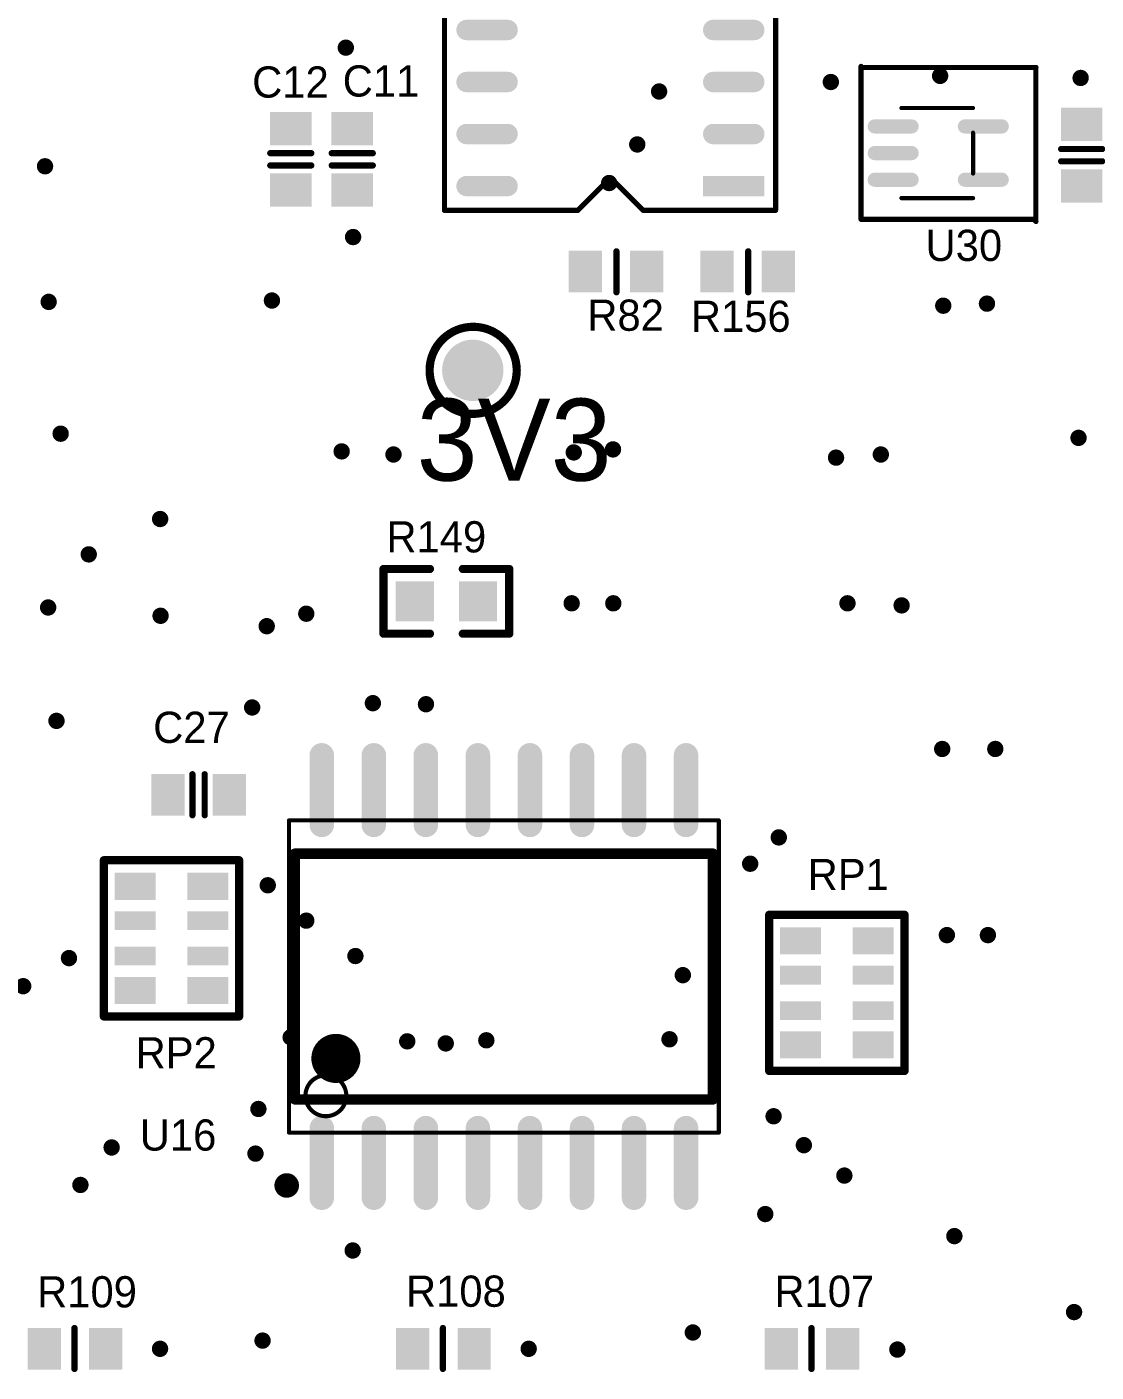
# Model space of a CAD drawing. Header units: millimetres. Extents: x -0.01 to 7.72, y -0.26 to 4.6.
# Drawn here: x 3.522 to 4.549, y 1.753 to 3.046 of the extents above; entities that cross this region are included whole.
import ezdxf

# ---------------------------------------------------------------- set-up
doc = ezdxf.new("R2010")
doc.units = ezdxf.units.MM
doc.header["$MEASUREMENT"] = 0
for name, color, linetype in [('Mechanical13', 56, 'Continuous'), ('MultiLayer', 9, 'Continuous'), ('PadHoleLayer', 156, 'Continuous'), ('TopOverlay', 2, 'Continuous'), ('TopPaste', 8, 'Continuous'), ('ViaHoleLayer', 16, 'Continuous')]:
    doc.layers.add(name, color=color, linetype=linetype)

# ---------------------------------------------------------------- blocks, each defined once
blk = doc.blocks.new('R0603SW_5')
at = {"layer": 'TopPaste'}
for points in [[(-0.016, -0.02), (-0.016, 0.02), (0.016, 0.02), (0.016, -0.02)], [(0.043, -0.02), (0.043, 0.02), (0.075, 0.02), (0.075, -0.02)]]:
    blk.add_hatch(color=8, dxfattribs=at).paths.add_polyline_path(points)
at = {"layer": 'TopOverlay', "const_width": 0.006}
blk.add_lwpolyline([(0.029, 0.02), (0.029, -0.01937)], dxfattribs=at)
at = {"layer": 'TopOverlay', "const_width": 0.003}
for points in [[(0.0275, 0.02, 1), (0.0305, 0.02, 1)], [(0.0275, -0.01937, 1), (0.0305, -0.01937, 1)]]:
    blk.add_lwpolyline(points, format="xyb", close=True, dxfattribs=at)
blk = doc.blocks.new('C0603___16')
at = {"layer": 'TopPaste'}
for points in [[(-0.016, -0.02), (-0.016, 0.02), (0.016, 0.02), (0.016, -0.02)], [(0.043, -0.02), (0.043, 0.02), (0.075, 0.02), (0.075, -0.02)]]:
    blk.add_hatch(color=8, dxfattribs=at).paths.add_polyline_path(points)
at = {"layer": 'TopOverlay', "const_width": 0.006}
for points in [[(0.0236, 0.0197), (0.0236, -0.0197)], [(0.0354, 0.0197), (0.0354, -0.0197)]]:
    blk.add_lwpolyline(points, dxfattribs=at)
at = {"layer": 'TopOverlay', "const_width": 0.003}
for points in [[(0.0221, 0.0197, 1), (0.0251, 0.0197, 1)], [(0.0339, 0.0197, 1), (0.0369, 0.0197, 1)], [(0.0221, -0.0197, 1), (0.0251, -0.0197, 1)], [(0.0339, -0.0197, 1), (0.0369, -0.0197, 1)]]:
    blk.add_lwpolyline(points, format="xyb", close=True, dxfattribs=at)
blk = doc.blocks.new('C0603___17')
at = {"layer": 'TopPaste'}
for points in [[(-0.016, -0.02), (-0.016, 0.02), (0.016, 0.02), (0.016, -0.02)], [(0.043, -0.02), (0.043, 0.02), (0.075, 0.02), (0.075, -0.02)]]:
    blk.add_hatch(color=8, dxfattribs=at).paths.add_polyline_path(points)
at = {"layer": 'TopOverlay', "const_width": 0.006}
for points in [[(0.0236, 0.0197), (0.0236, -0.0197)], [(0.0354, 0.0197), (0.0354, -0.0197)]]:
    blk.add_lwpolyline(points, dxfattribs=at)
at = {"layer": 'TopOverlay', "const_width": 0.003}
for points in [[(0.0221, 0.0197, 1), (0.0251, 0.0197, 1)], [(0.0339, 0.0197, 1), (0.0369, 0.0197, 1)], [(0.0221, -0.0197, 1), (0.0251, -0.0197, 1)], [(0.0339, -0.0197, 1), (0.0369, -0.0197, 1)]]:
    blk.add_lwpolyline(points, format="xyb", close=True, dxfattribs=at)
blk = doc.blocks.new('C0603___26')
at = {"layer": 'TopPaste'}
for points in [[(-0.016, -0.02), (-0.016, 0.02), (0.016, 0.02), (0.016, -0.02)], [(0.043, -0.02), (0.043, 0.02), (0.075, 0.02), (0.075, -0.02)]]:
    blk.add_hatch(color=8, dxfattribs=at).paths.add_polyline_path(points)
at = {"layer": 'TopOverlay', "const_width": 0.006}
for points in [[(0.0236, -0.0197), (0.0236, 0.0197)], [(0.0354, -0.0197), (0.0354, 0.0197)]]:
    blk.add_lwpolyline(points, dxfattribs=at)
at = {"layer": 'TopOverlay', "const_width": 0.003}
for points in [[(0.0221, 0.0197, 1), (0.0251, 0.0197, 1)], [(0.0339, 0.0197, 1), (0.0369, 0.0197, 1)], [(0.0221, -0.0197, 1), (0.0251, -0.0197, 1)], [(0.0339, -0.0197, 1), (0.0369, -0.0197, 1)]]:
    blk.add_lwpolyline(points, format="xyb", close=True, dxfattribs=at)
blk = doc.blocks.new('R0603SW_183')
at = {"layer": 'TopPaste'}
for points in [[(-0.016, -0.02), (-0.016, 0.02), (0.016, 0.02), (0.016, -0.02)], [(0.043, -0.02), (0.043, 0.02), (0.075, 0.02), (0.075, -0.02)]]:
    blk.add_hatch(color=8, dxfattribs=at).paths.add_polyline_path(points)
at = {"layer": 'TopOverlay', "const_width": 0.006}
blk.add_lwpolyline([(0.029, 0.02), (0.029, -0.01937)], dxfattribs=at)
at = {"layer": 'TopOverlay', "const_width": 0.003}
for points in [[(0.0275, 0.02, 1), (0.0305, 0.02, 1)], [(0.0275, -0.01937, 1), (0.0305, -0.01937, 1)]]:
    blk.add_lwpolyline(points, format="xyb", close=True, dxfattribs=at)
blk = doc.blocks.new('R0603SW_208')
at = {"layer": 'TopPaste'}
for points in [[(-0.016, -0.02), (-0.016, 0.02), (0.016, 0.02), (0.016, -0.02)], [(0.043, -0.02), (0.043, 0.02), (0.075, 0.02), (0.075, -0.02)]]:
    blk.add_hatch(color=8, dxfattribs=at).paths.add_polyline_path(points)
at = {"layer": 'TopOverlay', "const_width": 0.006}
blk.add_lwpolyline([(0.029, -0.01937), (0.029, 0.02)], dxfattribs=at)
at = {"layer": 'TopOverlay', "const_width": 0.003}
for points in [[(0.0275, 0.02, 1), (0.0305, 0.02, 1)], [(0.0275, -0.01937, 1), (0.0305, -0.01937, 1)]]:
    blk.add_lwpolyline(points, format="xyb", close=True, dxfattribs=at)
blk = doc.blocks.new('R0603SW_209')
at = {"layer": 'TopPaste'}
for points in [[(-0.016, -0.02), (-0.016, 0.02), (0.016, 0.02), (0.016, -0.02)], [(0.043, -0.02), (0.043, 0.02), (0.075, 0.02), (0.075, -0.02)]]:
    blk.add_hatch(color=8, dxfattribs=at).paths.add_polyline_path(points)
at = {"layer": 'TopOverlay', "const_width": 0.006}
blk.add_lwpolyline([(0.029, -0.01937), (0.029, 0.02)], dxfattribs=at)
at = {"layer": 'TopOverlay', "const_width": 0.003}
for points in [[(0.0275, 0.02, 1), (0.0305, 0.02, 1)], [(0.0275, -0.01937, 1), (0.0305, -0.01937, 1)]]:
    blk.add_lwpolyline(points, format="xyb", close=True, dxfattribs=at)
blk = doc.blocks.new('R0603SW_210')
at = {"layer": 'TopPaste'}
for points in [[(-0.016, -0.02), (-0.016, 0.02), (0.016, 0.02), (0.016, -0.02)], [(0.043, -0.02), (0.043, 0.02), (0.075, 0.02), (0.075, -0.02)]]:
    blk.add_hatch(color=8, dxfattribs=at).paths.add_polyline_path(points)
at = {"layer": 'TopOverlay', "const_width": 0.006}
blk.add_lwpolyline([(0.029, -0.01937), (0.029, 0.02)], dxfattribs=at)
at = {"layer": 'TopOverlay', "const_width": 0.003}
for points in [[(0.0275, 0.02, 1), (0.0305, 0.02, 1)], [(0.0275, -0.01937, 1), (0.0305, -0.01937, 1)]]:
    blk.add_lwpolyline(points, format="xyb", close=True, dxfattribs=at)
blk = doc.blocks.new('PZ_4__248')
at = {"layer": 'TopPaste'}
for points in [[(-0.063, 0.0497), (-0.037, 0.0497), (-0.037, 0.0103), (-0.063, 0.0103)], [(-0.026, 0.0497), (-0.008, 0.0497), (-0.008, 0.0103), (-0.026, 0.0103)], [(0.008, 0.0497), (0.026, 0.0497), (0.026, 0.0103), (0.008, 0.0103)], [(0.037, 0.0497), (0.063, 0.0497), (0.063, 0.0103), (0.037, 0.0103)], [(-0.063, -0.0203), (-0.037, -0.0203), (-0.037, -0.0597), (-0.063, -0.0597)], [(-0.026, -0.0203), (-0.008, -0.0203), (-0.008, -0.0597), (-0.026, -0.0597)], [(0.008, -0.0203), (0.026, -0.0203), (0.026, -0.0597), (0.008, -0.0597)], [(0.037, -0.0203), (0.063, -0.0203), (0.063, -0.0597), (0.037, -0.0597)]]:
    blk.add_hatch(color=8, dxfattribs=at).paths.add_polyline_path(points)
at = {"layer": 'TopOverlay', "const_width": 0.008}
for points in [[(-0.075, 0.06), (-0.075, -0.07)], [(-0.075, 0.06), (0.075, 0.06)], [(0.075, 0.06), (0.075, -0.07)], [(-0.075, -0.07), (-0.0275, -0.07)], [(-0.0275, -0.07), (0.0275, -0.07)], [(0.0275, -0.07), (0.075, -0.07)]]:
    blk.add_lwpolyline(points, dxfattribs=at)
at = {"layer": 'TopOverlay', "const_width": 0.004}
for points in [[(-0.077, 0.06, 1), (-0.073, 0.06, 1)], [(-0.077, 0.06, 1), (-0.073, 0.06, 1)], [(0.073, 0.06, 1), (0.077, 0.06, 1)], [(0.073, 0.06, 1), (0.077, 0.06, 1)], [(-0.077, -0.07, 1), (-0.073, -0.07, 1)], [(-0.077, -0.07, 1), (-0.073, -0.07, 1)], [(-0.0295, -0.07, 1), (-0.0255, -0.07, 1)], [(-0.0295, -0.07, 1), (-0.0255, -0.07, 1)], [(0.0255, -0.07, 1), (0.0295, -0.07, 1)], [(0.0255, -0.07, 1), (0.0295, -0.07, 1)], [(0.073, -0.07, 1), (0.077, -0.07, 1)], [(0.073, -0.07, 1), (0.077, -0.07, 1)]]:
    blk.add_lwpolyline(points, format="xyb", close=True, dxfattribs=at)
blk = doc.blocks.new('PZ_4__249')
at = {"layer": 'TopPaste'}
for points in [[(-0.063, 0.0497), (-0.037, 0.0497), (-0.037, 0.0103), (-0.063, 0.0103)], [(-0.026, 0.0497), (-0.008, 0.0497), (-0.008, 0.0103), (-0.026, 0.0103)], [(0.008, 0.0497), (0.026, 0.0497), (0.026, 0.0103), (0.008, 0.0103)], [(0.037, 0.0497), (0.063, 0.0497), (0.063, 0.0103), (0.037, 0.0103)], [(-0.063, -0.0203), (-0.037, -0.0203), (-0.037, -0.0597), (-0.063, -0.0597)], [(-0.026, -0.0203), (-0.008, -0.0203), (-0.008, -0.0597), (-0.026, -0.0597)], [(0.008, -0.0203), (0.026, -0.0203), (0.026, -0.0597), (0.008, -0.0597)], [(0.037, -0.0203), (0.063, -0.0203), (0.063, -0.0597), (0.037, -0.0597)]]:
    blk.add_hatch(color=8, dxfattribs=at).paths.add_polyline_path(points)
at = {"layer": 'TopOverlay', "const_width": 0.008}
for points in [[(-0.075, -0.07), (-0.075, 0.06)], [(0.075, 0.06), (-0.075, 0.06)], [(0.075, -0.07), (0.075, 0.06)], [(-0.0275, -0.07), (-0.075, -0.07)], [(0.0275, -0.07), (-0.0275, -0.07)], [(0.075, -0.07), (0.0275, -0.07)]]:
    blk.add_lwpolyline(points, dxfattribs=at)
at = {"layer": 'TopOverlay', "const_width": 0.004}
for points in [[(-0.077, 0.06, 1), (-0.073, 0.06, 1)], [(-0.077, 0.06, 1), (-0.073, 0.06, 1)], [(0.073, 0.06, 1), (0.077, 0.06, 1)], [(0.073, 0.06, 1), (0.077, 0.06, 1)], [(-0.077, -0.07, 1), (-0.073, -0.07, 1)], [(-0.077, -0.07, 1), (-0.073, -0.07, 1)], [(-0.0295, -0.07, 1), (-0.0255, -0.07, 1)], [(-0.0295, -0.07, 1), (-0.0255, -0.07, 1)], [(0.0255, -0.07, 1), (0.0295, -0.07, 1)], [(0.0255, -0.07, 1), (0.0295, -0.07, 1)], [(0.073, -0.07, 1), (0.077, -0.07, 1)], [(0.073, -0.07, 1), (0.077, -0.07, 1)]]:
    blk.add_lwpolyline(points, format="xyb", close=True, dxfattribs=at)
blk = doc.blocks.new('SOIC_16_300____272')
at = {"layer": 'TopPaste'}
h = blk.add_hatch(color=8, dxfattribs=at)
edge = h.paths.add_edge_path()
edge.add_arc((-0.175, 0.2126), 0.0118, 0, 180)
edge.add_line((-0.1868, 0.2126), (-0.1868, 0.1457))
edge.add_arc((-0.175, 0.1457), 0.0118, 180, 360)
edge.add_line((-0.1632, 0.1457), (-0.1632, 0.2126))
h = blk.add_hatch(color=8, dxfattribs=at)
edge = h.paths.add_edge_path()
edge.add_arc((-0.125, 0.2126), 0.0118, 0, 180)
edge.add_line((-0.1368, 0.2126), (-0.1368, 0.1457))
edge.add_arc((-0.125, 0.1457), 0.0118, 180, 360)
edge.add_line((-0.1132, 0.1457), (-0.1132, 0.2126))
h = blk.add_hatch(color=8, dxfattribs=at)
edge = h.paths.add_edge_path()
edge.add_arc((-0.075, 0.2126), 0.0118, 0, 180)
edge.add_line((-0.0868, 0.2126), (-0.0868, 0.1457))
edge.add_arc((-0.075, 0.1457), 0.0118, 180, 360)
edge.add_line((-0.0632, 0.1457), (-0.0632, 0.2126))
h = blk.add_hatch(color=8, dxfattribs=at)
edge = h.paths.add_edge_path()
edge.add_arc((-0.025, 0.2126), 0.0118, 0, 180)
edge.add_line((-0.0368, 0.2126), (-0.0368, 0.1457))
edge.add_arc((-0.025, 0.1457), 0.0118, 180, 360)
edge.add_line((-0.0132, 0.1457), (-0.0132, 0.2126))
h = blk.add_hatch(color=8, dxfattribs=at)
edge = h.paths.add_edge_path()
edge.add_arc((0.025, 0.2126), 0.0118, 0, 180)
edge.add_line((0.0132, 0.2126), (0.0132, 0.1457))
edge.add_arc((0.025, 0.1457), 0.0118, 180, 360)
edge.add_line((0.0368, 0.1457), (0.0368, 0.2126))
h = blk.add_hatch(color=8, dxfattribs=at)
edge = h.paths.add_edge_path()
edge.add_arc((0.075, 0.2126), 0.0118, 0, 180)
edge.add_line((0.0632, 0.2126), (0.0632, 0.1457))
edge.add_arc((0.075, 0.1457), 0.0118, 180, 360)
edge.add_line((0.0868, 0.1457), (0.0868, 0.2126))
h = blk.add_hatch(color=8, dxfattribs=at)
edge = h.paths.add_edge_path()
edge.add_arc((0.125, 0.2126), 0.0118, 0, 180)
edge.add_line((0.1132, 0.2126), (0.1132, 0.1457))
edge.add_arc((0.125, 0.1457), 0.0118, 180, 360)
edge.add_line((0.1368, 0.1457), (0.1368, 0.2126))
h = blk.add_hatch(color=8, dxfattribs=at)
edge = h.paths.add_edge_path()
edge.add_arc((0.175, 0.2126), 0.0118, 0, 180)
edge.add_line((0.1632, 0.2126), (0.1632, 0.1457))
edge.add_arc((0.175, 0.1457), 0.0118, 180, 360)
edge.add_line((0.1868, 0.1457), (0.1868, 0.2126))
h = blk.add_hatch(color=8, dxfattribs=at)
edge = h.paths.add_edge_path()
edge.add_arc((-0.175, -0.1457), 0.0118, 0, 180)
edge.add_line((-0.1868, -0.1457), (-0.1868, -0.2126))
edge.add_arc((-0.175, -0.2126), 0.0118, 180, 360)
edge.add_line((-0.1632, -0.2126), (-0.1632, -0.1457))
h = blk.add_hatch(color=8, dxfattribs=at)
edge = h.paths.add_edge_path()
edge.add_arc((-0.125, -0.1457), 0.0118, 0, 180)
edge.add_line((-0.1368, -0.1457), (-0.1368, -0.2126))
edge.add_arc((-0.125, -0.2126), 0.0118, 180, 360)
edge.add_line((-0.1132, -0.2126), (-0.1132, -0.1457))
h = blk.add_hatch(color=8, dxfattribs=at)
edge = h.paths.add_edge_path()
edge.add_arc((-0.075, -0.1457), 0.0118, 0, 180)
edge.add_line((-0.0868, -0.1457), (-0.0868, -0.2126))
edge.add_arc((-0.075, -0.2126), 0.0118, 180, 360)
edge.add_line((-0.0632, -0.2126), (-0.0632, -0.1457))
h = blk.add_hatch(color=8, dxfattribs=at)
edge = h.paths.add_edge_path()
edge.add_arc((-0.025, -0.1457), 0.0118, 0, 180)
edge.add_line((-0.0368, -0.1457), (-0.0368, -0.2126))
edge.add_arc((-0.025, -0.2126), 0.0118, 180, 360)
edge.add_line((-0.0132, -0.2126), (-0.0132, -0.1457))
h = blk.add_hatch(color=8, dxfattribs=at)
edge = h.paths.add_edge_path()
edge.add_arc((0.025, -0.1457), 0.0118, 0, 180)
edge.add_line((0.0132, -0.1457), (0.0132, -0.2126))
edge.add_arc((0.025, -0.2126), 0.0118, 180, 360)
edge.add_line((0.0368, -0.2126), (0.0368, -0.1457))
h = blk.add_hatch(color=8, dxfattribs=at)
edge = h.paths.add_edge_path()
edge.add_arc((0.075, -0.1457), 0.0118, 0, 180)
edge.add_line((0.0632, -0.1457), (0.0632, -0.2126))
edge.add_arc((0.075, -0.2126), 0.0118, 180, 360)
edge.add_line((0.0868, -0.2126), (0.0868, -0.1457))
h = blk.add_hatch(color=8, dxfattribs=at)
edge = h.paths.add_edge_path()
edge.add_arc((0.125, -0.1457), 0.0118, 0, 180)
edge.add_line((0.1132, -0.1457), (0.1132, -0.2126))
edge.add_arc((0.125, -0.2126), 0.0118, 180, 360)
edge.add_line((0.1368, -0.2126), (0.1368, -0.1457))
h = blk.add_hatch(color=8, dxfattribs=at)
edge = h.paths.add_edge_path()
edge.add_arc((0.175, -0.1457), 0.0118, 0, 180)
edge.add_line((0.1632, -0.1457), (0.1632, -0.2126))
edge.add_arc((0.175, -0.2126), 0.0118, 180, 360)
edge.add_line((0.1868, -0.2126), (0.1868, -0.1457))
at = {"layer": 'Mechanical13', "const_width": 0.00394}
for points in [[(-0.2065, -0.15), (-0.2065, 0.15)], [(-0.2065, 0.15), (0.2065, 0.15)], [(0.2065, -0.15), (0.2065, 0.15)], [(-0.2065, -0.15), (0.2065, -0.15)]]:
    blk.add_lwpolyline(points, dxfattribs=at)
at = {"layer": 'Mechanical13'}
for points, const_width in [([(-0.2075, 0.15, 1), (-0.2055, 0.15, 1)], 0.00197), ([(-0.2075, 0.15, 1), (-0.2055, 0.15, 1)], 0.00197), ([(0.2055, 0.15, 1), (0.2075, 0.15, 1)], 0.00197), ([(0.2055, 0.15, 1), (0.2075, 0.15, 1)], 0.00197), ([(-0.1514, -0.1146, 1), (-0.1907, -0.1146, 1)], 0.00394), ([(-0.1917, -0.1146, 1), (-0.1898, -0.1146, 1)], 0.00197), ([(-0.1524, -0.1146, 1), (-0.1504, -0.1146, 1)], 0.00197), ([(-0.2075, -0.15, 1), (-0.2055, -0.15, 1)], 0.00197), ([(-0.2075, -0.15, 1), (-0.2055, -0.15, 1)], 0.00197), ([(0.2055, -0.15, 1), (0.2075, -0.15, 1)], 0.00197), ([(0.2055, -0.15, 1), (0.2075, -0.15, 1)], 0.00197)]:
    blk.add_lwpolyline(points, format="xyb", close=True, dxfattribs=dict(at, const_width=const_width))
at = {"layer": 'TopOverlay', "const_width": 0.01}
for points in [[(-0.2008, -0.1181), (-0.2008, 0.1181)], [(-0.2008, 0.1181), (0.2008, 0.1181)], [(0.2008, -0.1181), (0.2008, 0.1181)], [(-0.2008, -0.1181), (0.2008, -0.1181)]]:
    blk.add_lwpolyline(points, dxfattribs=at)
at = {"layer": 'TopOverlay'}
for points, const_width in [([(-0.2033, 0.1181, 1), (-0.1983, 0.1181, 1)], 0.005), ([(-0.2033, 0.1181, 1), (-0.1983, 0.1181, 1)], 0.005), ([(0.1983, 0.1181, 1), (0.2033, 0.1181, 1)], 0.005), ([(0.1983, 0.1181, 1), (0.2033, 0.1181, 1)], 0.005), ([(-0.1496, -0.0787, 1), (-0.1732, -0.0787, 1)], 0.0236), ([(-0.1791, -0.0787, 1), (-0.1673, -0.0787, 1)], 0.0118), ([(-0.1555, -0.0787, 1), (-0.1437, -0.0787, 1)], 0.0118), ([(-0.2033, -0.1181, 1), (-0.1983, -0.1181, 1)], 0.005), ([(-0.2033, -0.1181, 1), (-0.1983, -0.1181, 1)], 0.005), ([(0.1983, -0.1181, 1), (0.2033, -0.1181, 1)], 0.005), ([(0.1983, -0.1181, 1), (0.2033, -0.1181, 1)], 0.005), ([(-0.2028, -0.2008, 1), (-0.2146, -0.2008, 1)], 0.0118), ([(-0.2175, -0.2008, 1), (-0.2116, -0.2008, 1)], 0.00591), ([(-0.2057, -0.2008, 1), (-0.1998, -0.2008, 1)], 0.00591)]:
    blk.add_lwpolyline(points, format="xyb", close=True, dxfattribs=dict(at, const_width=const_width))
blk = doc.blocks.new('SOP8_285')
at = {"layer": 'TopPaste'}
h = blk.add_hatch(color=8, dxfattribs=at)
edge = h.paths.add_edge_path()
edge.add_arc((-0.0988, 0.075), 0.00984, 270, 450)
edge.add_line((-0.0988, 0.0848), (-0.1382, 0.0848))
edge.add_arc((-0.1382, 0.075), 0.00984, 90, 270)
edge.add_line((-0.1382, 0.0652), (-0.0988, 0.0652))
h = blk.add_hatch(color=8, dxfattribs=at)
edge = h.paths.add_edge_path()
edge.add_arc((0.1382, 0.075), 0.00984, 270, 450)
edge.add_line((0.1382, 0.0848), (0.0988, 0.0848))
edge.add_arc((0.0988, 0.075), 0.00984, 90, 270)
edge.add_line((0.0988, 0.0652), (0.1382, 0.0652))
h = blk.add_hatch(color=8, dxfattribs=at)
edge = h.paths.add_edge_path()
edge.add_arc((-0.0988, 0.025), 0.00984, 270, 450)
edge.add_line((-0.0988, 0.0348), (-0.1382, 0.0348))
edge.add_arc((-0.1382, 0.025), 0.00984, 90, 270)
edge.add_line((-0.1382, 0.0152), (-0.0988, 0.0152))
h = blk.add_hatch(color=8, dxfattribs=at)
edge = h.paths.add_edge_path()
edge.add_arc((0.1382, 0.025), 0.00984, 270, 450)
edge.add_line((0.1382, 0.0348), (0.0988, 0.0348))
edge.add_arc((0.0988, 0.025), 0.00984, 90, 270)
edge.add_line((0.0988, 0.0152), (0.1382, 0.0152))
h = blk.add_hatch(color=8, dxfattribs=at)
edge = h.paths.add_edge_path()
edge.add_arc((-0.0988, -0.025), 0.00984, 270, 450)
edge.add_line((-0.0988, -0.0152), (-0.1382, -0.0152))
edge.add_arc((-0.1382, -0.025), 0.00984, 90, 270)
edge.add_line((-0.1382, -0.0348), (-0.0988, -0.0348))
h = blk.add_hatch(color=8, dxfattribs=at)
edge = h.paths.add_edge_path()
edge.add_arc((0.1382, -0.025), 0.00984, 270, 450)
edge.add_line((0.1382, -0.0152), (0.0988, -0.0152))
edge.add_arc((0.0988, -0.025), 0.00984, 90, 270)
edge.add_line((0.0988, -0.0348), (0.1382, -0.0348))
h = blk.add_hatch(color=8, dxfattribs=at)
edge = h.paths.add_edge_path()
edge.add_arc((-0.0988, -0.075), 0.00984, 270, 450)
edge.add_line((-0.0988, -0.0652), (-0.1382, -0.0652))
edge.add_arc((-0.1382, -0.075), 0.00984, 90, 270)
edge.add_line((-0.1382, -0.0848), (-0.0988, -0.0848))
blk.add_hatch(color=8, dxfattribs=at).paths.add_polyline_path([(0.148, -0.0848), (0.089, -0.0848), (0.089, -0.0652), (0.148, -0.0652)])
at = {"layer": 'TopOverlay', "const_width": 0.005}
for points in [[(-0.1594, -0.0984), (-0.1594, 0.0984)], [(-0.1594, 0.0984), (0.1587, 0.0984)], [(0.1587, -0.0984), (0.1587, 0.0984)], [(-0.0039, -0.0709), (0, -0.0669)], [(0, -0.0669), (0.0315, -0.0984)], [(-0.0315, -0.0984), (-0.0039, -0.0709)], [(-0.0039, -0.0709), (-0.0039, -0.0709)], [(-0.1594, -0.0984), (-0.0315, -0.0984)], [(0.0315, -0.0984), (0.1587, -0.0984)]]:
    blk.add_lwpolyline(points, dxfattribs=at)
at = {"layer": 'TopOverlay', "const_width": 0.0025}
for points in [[(-0.1607, 0.0984, 1), (-0.1582, 0.0984, 1)], [(-0.1607, 0.0984, 1), (-0.1582, 0.0984, 1)], [(0.1574, 0.0984, 1), (0.1599, 0.0984, 1)], [(0.1574, 0.0984, 1), (0.1599, 0.0984, 1)], [(-0.0012, -0.0669, 1), (0.0013, -0.0669, 1)], [(-0.0012, -0.0669, 1), (0.0013, -0.0669, 1)], [(-0.0052, -0.0709, 1), (-0.0027, -0.0709, 1)], [(-0.0052, -0.0709, 1), (-0.0027, -0.0709, 1)], [(-0.0052, -0.0709, 1), (-0.0027, -0.0709, 1)], [(-0.0052, -0.0709, 1), (-0.0027, -0.0709, 1)], [(-0.1607, -0.0984, 1), (-0.1582, -0.0984, 1)], [(-0.1607, -0.0984, 1), (-0.1582, -0.0984, 1)], [(-0.0327, -0.0984, 1), (-0.0302, -0.0984, 1)], [(-0.0327, -0.0984, 1), (-0.0302, -0.0984, 1)], [(0.0302, -0.0984, 1), (0.0327, -0.0984, 1)], [(0.0302, -0.0984, 1), (0.0327, -0.0984, 1)], [(0.1574, -0.0984, 1), (0.1599, -0.0984, 1)], [(0.1574, -0.0984, 1), (0.1599, -0.0984, 1)]]:
    blk.add_lwpolyline(points, format="xyb", close=True, dxfattribs=at)
blk = doc.blocks.new('SOT353_286')
at = {"layer": 'TopPaste'}
h = blk.add_hatch(color=8, dxfattribs=at)
edge = h.paths.add_edge_path()
edge.add_arc((-0.0256, 0.0256), 0.00689, 270, 450)
edge.add_line((-0.0256, 0.0325), (-0.061, 0.0325))
edge.add_arc((-0.061, 0.0256), 0.00689, 90, 270)
edge.add_line((-0.061, 0.0187), (-0.0256, 0.0187))
h = blk.add_hatch(color=8, dxfattribs=at)
edge = h.paths.add_edge_path()
edge.add_arc((0.061, 0.0256), 0.00689, 270, 450)
edge.add_line((0.061, 0.0325), (0.0256, 0.0325))
edge.add_arc((0.0256, 0.0256), 0.00689, 90, 270)
edge.add_line((0.0256, 0.0187), (0.061, 0.0187))
h = blk.add_hatch(color=8, dxfattribs=at)
edge = h.paths.add_edge_path()
edge.add_arc((-0.0256, 0), 0.00689, 270, 450)
edge.add_line((-0.0256, 0.0069), (-0.061, 0.0069))
edge.add_arc((-0.061, 0), 0.00689, 90, 270)
edge.add_line((-0.061, -0.0069), (-0.0256, -0.0069))
h = blk.add_hatch(color=8, dxfattribs=at)
edge = h.paths.add_edge_path()
edge.add_arc((-0.0256, -0.0256), 0.00689, 270, 450)
edge.add_line((-0.0256, -0.0187), (-0.061, -0.0187))
edge.add_arc((-0.061, -0.0256), 0.00689, 90, 270)
edge.add_line((-0.061, -0.0325), (-0.0256, -0.0325))
h = blk.add_hatch(color=8, dxfattribs=at)
edge = h.paths.add_edge_path()
edge.add_arc((0.061, -0.0256), 0.00689, 270, 450)
edge.add_line((0.061, -0.0187), (0.0256, -0.0187))
edge.add_arc((0.0256, -0.0256), 0.00689, 90, 270)
edge.add_line((0.0256, -0.0325), (0.061, -0.0325))
at = {"layer": 'TopOverlay', "const_width": 0.00394}
for points in [[(-0.0354, 0.0433), (0.0335, 0.0433)], [(0.0335, -0.0197), (0.0335, 0.0197)], [(-0.0354, -0.0433), (-0.0226, -0.0433)], [(-0.0226, -0.0433), (0.0335, -0.0433)], [(0.0335, -0.0433), (0.0335, -0.0433)], [(0.0335, -0.0433), (0.0335, -0.0433)]]:
    blk.add_lwpolyline(points, dxfattribs=at)
at = {"layer": 'TopOverlay', "const_width": 0.00197}
for points in [[(-0.0364, 0.0433, 1), (-0.0344, 0.0433, 1)], [(0.0325, 0.0433, 1), (0.0344, 0.0433, 1)], [(0.0325, 0.0197, 1), (0.0344, 0.0197, 1)], [(0.0325, -0.0197, 1), (0.0344, -0.0197, 1)], [(-0.0364, -0.0433, 1), (-0.0344, -0.0433, 1)], [(-0.0236, -0.0433, 1), (-0.0217, -0.0433, 1)], [(-0.0236, -0.0433, 1), (-0.0217, -0.0433, 1)], [(0.0325, -0.0433, 1), (0.0345, -0.0433, 1)], [(0.0325, -0.0433, 1), (0.0344, -0.0433, 1)], [(0.0325, -0.0433, 1), (0.0344, -0.0433, 1)], [(0.0325, -0.0433, 1), (0.0345, -0.0433, 1)], [(0.0325, -0.0433, 1), (0.0345, -0.0433, 1)]]:
    blk.add_lwpolyline(points, format="xyb", close=True, dxfattribs=at)
blk = doc.blocks.new('LC_0603_R_307')
at = {"layer": 'TopPaste'}
for points in [[(-0.0486, 0.0193), (-0.012, 0.0193), (-0.012, -0.0193), (-0.0486, -0.0193)], [(0.012, 0.0193), (0.0486, 0.0193), (0.0486, -0.0193), (0.012, -0.0193)]]:
    blk.add_hatch(color=8, dxfattribs=at).paths.add_polyline_path(points)
at = {"layer": 'TopOverlay', "const_width": 0.00787}
for points in [[(-0.0157, 0.0311), (-0.0604, 0.0311)], [(-0.0604, 0.0311), (-0.0604, -0.0311)], [(0.0604, 0.0311), (0.0157, 0.0311)], [(0.0604, 0.0311), (0.0604, -0.0311)], [(-0.0157, -0.0311), (-0.0604, -0.0311)], [(0.0604, -0.0311), (0.0157, -0.0311)]]:
    blk.add_lwpolyline(points, dxfattribs=at)
at = {"layer": 'TopOverlay', "const_width": 0.00394}
for points in [[(-0.0624, 0.0311, 1), (-0.0585, 0.0311, 1)], [(-0.0624, 0.0311, 1), (-0.0585, 0.0311, 1)], [(-0.0177, 0.0311, 1), (-0.0138, 0.0311, 1)], [(0.0138, 0.0311, 1), (0.0177, 0.0311, 1)], [(0.0585, 0.0311, 1), (0.0624, 0.0311, 1)], [(0.0585, 0.0311, 1), (0.0624, 0.0311, 1)], [(-0.0624, -0.0311, 1), (-0.0585, -0.0311, 1)], [(-0.0624, -0.0311, 1), (-0.0585, -0.0311, 1)], [(-0.0177, -0.0311, 1), (-0.0138, -0.0311, 1)], [(0.0138, -0.0311, 1), (0.0177, -0.0311, 1)], [(0.0585, -0.0311, 1), (0.0624, -0.0311, 1)], [(0.0585, -0.0311, 1), (0.0624, -0.0311, 1)]]:
    blk.add_lwpolyline(points, format="xyb", close=True, dxfattribs=at)
blk = doc.blocks.new('C0603SW_322')
at = {"layer": 'TopPaste'}
for points in [[(-0.016, -0.02), (-0.016, 0.02), (0.016, 0.02), (0.016, -0.02)], [(0.043, -0.02), (0.043, 0.02), (0.075, 0.02), (0.075, -0.02)]]:
    blk.add_hatch(color=8, dxfattribs=at).paths.add_polyline_path(points)
at = {"layer": 'TopOverlay', "const_width": 0.006}
for points in [[(0.0236, -0.0197), (0.0236, 0.0197)], [(0.0354, -0.0197), (0.0354, 0.0197)]]:
    blk.add_lwpolyline(points, dxfattribs=at)
at = {"layer": 'TopOverlay', "const_width": 0.003}
for points in [[(0.0221, 0.0197, 1), (0.0251, 0.0197, 1)], [(0.0339, 0.0197, 1), (0.0369, 0.0197, 1)], [(0.0221, -0.0197, 1), (0.0251, -0.0197, 1)], [(0.0339, -0.0197, 1), (0.0369, -0.0197, 1)]]:
    blk.add_lwpolyline(points, format="xyb", close=True, dxfattribs=at)

msp = doc.modelspace()

# ---------------------------------------------------------------- hatches: boundary and pattern name
at = {"layer": 'MultiLayer'}
h = msp.add_hatch(color=9, dxfattribs=at)
edge = h.paths.add_edge_path()
edge.add_arc((3.95, 2.716), 0.0295, 0, 360)
at = {"layer": 'PadHoleLayer'}
h = msp.add_hatch(color=156, dxfattribs=at)
edge = h.paths.add_edge_path()
edge.add_arc((3.95, 2.716), 0.0157, 0, 360)
at = {"layer": 'ViaHoleLayer'}
h = msp.add_hatch(color=16, dxfattribs=at)
edge = h.paths.add_edge_path()
edge.add_arc((3.828, 3.0261), 0.00787, 0, 360)
h = msp.add_hatch(color=16, dxfattribs=at)
edge = h.paths.add_edge_path()
edge.add_arc((4.294, 2.9931), 0.00787, 0, 360)
h = msp.add_hatch(color=16, dxfattribs=at)
edge = h.paths.add_edge_path()
edge.add_arc((4.399, 2.999), 0.00787, 0, 360)
h = msp.add_hatch(color=16, dxfattribs=at)
edge = h.paths.add_edge_path()
edge.add_arc((4.534, 2.997), 0.00787, 0, 360)
h = msp.add_hatch(color=16, dxfattribs=at)
edge = h.paths.add_edge_path()
edge.add_arc((4.129, 2.984), 0.00787, 0, 360)
h = msp.add_hatch(color=16, dxfattribs=at)
edge = h.paths.add_edge_path()
edge.add_arc((4.108, 2.9331), 0.00787, 0, 360)
h = msp.add_hatch(color=16, dxfattribs=at)
edge = h.paths.add_edge_path()
edge.add_arc((3.539, 2.9121), 0.00787, 0, 360)
h = msp.add_hatch(color=16, dxfattribs=at)
edge = h.paths.add_edge_path()
edge.add_arc((4.081, 2.896), 0.00787, 0, 360)
h = msp.add_hatch(color=16, dxfattribs=at)
edge = h.paths.add_edge_path()
edge.add_arc((3.835, 2.8441), 0.00787, 0, 360)
h = msp.add_hatch(color=16, dxfattribs=at)
edge = h.paths.add_edge_path()
edge.add_arc((3.5425, 2.7818), 0.00787, 0, 360)
h = msp.add_hatch(color=16, dxfattribs=at)
edge = h.paths.add_edge_path()
edge.add_arc((3.757, 2.7831), 0.00787, 0, 360)
h = msp.add_hatch(color=16, dxfattribs=at)
edge = h.paths.add_edge_path()
edge.add_arc((4.402, 2.7781), 0.00787, 0, 360)
h = msp.add_hatch(color=16, dxfattribs=at)
edge = h.paths.add_edge_path()
edge.add_arc((4.444, 2.7801), 0.00787, 0, 360)
h = msp.add_hatch(color=16, dxfattribs=at)
edge = h.paths.add_edge_path()
edge.add_arc((3.554, 2.6551), 0.00787, 0, 360)
h = msp.add_hatch(color=16, dxfattribs=at)
edge = h.paths.add_edge_path()
edge.add_arc((4.532, 2.6511), 0.00787, 0, 360)
h = msp.add_hatch(color=16, dxfattribs=at)
edge = h.paths.add_edge_path()
edge.add_arc((3.824, 2.6381), 0.00787, 0, 360)
h = msp.add_hatch(color=16, dxfattribs=at)
edge = h.paths.add_edge_path()
edge.add_arc((3.8738, 2.6351), 0.00787, 0, 360)
h = msp.add_hatch(color=16, dxfattribs=at)
edge = h.paths.add_edge_path()
edge.add_arc((4.047, 2.6371), 0.00787, 0, 360)
h = msp.add_hatch(color=16, dxfattribs=at)
edge = h.paths.add_edge_path()
edge.add_arc((4.0847, 2.64), 0.00787, 0, 360)
h = msp.add_hatch(color=16, dxfattribs=at)
edge = h.paths.add_edge_path()
edge.add_arc((4.299, 2.6321), 0.00787, 0, 360)
h = msp.add_hatch(color=16, dxfattribs=at)
edge = h.paths.add_edge_path()
edge.add_arc((4.342, 2.6351), 0.00787, 0, 360)
h = msp.add_hatch(color=16, dxfattribs=at)
edge = h.paths.add_edge_path()
edge.add_arc((3.6496, 2.5731), 0.00787, 0, 360)
h = msp.add_hatch(color=16, dxfattribs=at)
edge = h.paths.add_edge_path()
edge.add_arc((3.581, 2.5391), 0.00787, 0, 360)
h = msp.add_hatch(color=16, dxfattribs=at)
edge = h.paths.add_edge_path()
edge.add_arc((3.542, 2.4881), 0.00787, 0, 360)
h = msp.add_hatch(color=16, dxfattribs=at)
edge = h.paths.add_edge_path()
edge.add_arc((4.045, 2.4921), 0.00787, 0, 360)
h = msp.add_hatch(color=16, dxfattribs=at)
edge = h.paths.add_edge_path()
edge.add_arc((4.085, 2.4921), 0.00787, 0, 360)
h = msp.add_hatch(color=16, dxfattribs=at)
edge = h.paths.add_edge_path()
edge.add_arc((4.31, 2.4921), 0.00787, 0, 360)
h = msp.add_hatch(color=16, dxfattribs=at)
edge = h.paths.add_edge_path()
edge.add_arc((4.362, 2.4901), 0.00787, 0, 360)
h = msp.add_hatch(color=16, dxfattribs=at)
edge = h.paths.add_edge_path()
edge.add_arc((3.65, 2.4801), 0.00787, 0, 360)
h = msp.add_hatch(color=16, dxfattribs=at)
edge = h.paths.add_edge_path()
edge.add_arc((3.79, 2.4821), 0.00787, 0, 360)
h = msp.add_hatch(color=16, dxfattribs=at)
edge = h.paths.add_edge_path()
edge.add_arc((3.752, 2.4701), 0.00787, 0, 360)
h = msp.add_hatch(color=16, dxfattribs=at)
edge = h.paths.add_edge_path()
edge.add_arc((3.738, 2.392), 0.00787, 0, 360)
h = msp.add_hatch(color=16, dxfattribs=at)
edge = h.paths.add_edge_path()
edge.add_arc((3.854, 2.3961), 0.00787, 0, 360)
h = msp.add_hatch(color=16, dxfattribs=at)
edge = h.paths.add_edge_path()
edge.add_arc((3.905, 2.3951), 0.00787, 0, 360)
h = msp.add_hatch(color=16, dxfattribs=at)
edge = h.paths.add_edge_path()
edge.add_arc((3.55, 2.3791), 0.00787, 0, 360)
h = msp.add_hatch(color=16, dxfattribs=at)
edge = h.paths.add_edge_path()
edge.add_arc((4.401, 2.3521), 0.00787, 0, 360)
h = msp.add_hatch(color=16, dxfattribs=at)
edge = h.paths.add_edge_path()
edge.add_arc((4.452, 2.3521), 0.00787, 0, 360)
h = msp.add_hatch(color=16, dxfattribs=at)
edge = h.paths.add_edge_path()
edge.add_arc((4.244, 2.2671), 0.00787, 0, 360)
h = msp.add_hatch(color=16, dxfattribs=at)
edge = h.paths.add_edge_path()
edge.add_arc((4.2165, 2.2418), 0.00787, 0, 360)
h = msp.add_hatch(color=16, dxfattribs=at)
edge = h.paths.add_edge_path()
edge.add_arc((3.753, 2.2211), 0.00787, 0, 360)
h = msp.add_hatch(color=16, dxfattribs=at)
edge = h.paths.add_edge_path()
edge.add_arc((3.79, 2.1871), 0.00787, 0, 360)
h = msp.add_hatch(color=16, dxfattribs=at)
edge = h.paths.add_edge_path()
edge.add_arc((4.4055, 2.1732), 0.00787, 0, 360)
h = msp.add_hatch(color=16, dxfattribs=at)
edge = h.paths.add_edge_path()
edge.add_arc((4.4449, 2.1732), 0.00787, 0, 360)
h = msp.add_hatch(color=16, dxfattribs=at)
edge = h.paths.add_edge_path()
edge.add_arc((3.8372, 2.1531), 0.00787, 0, 360)
h = msp.add_hatch(color=16, dxfattribs=at)
edge = h.paths.add_edge_path()
edge.add_arc((3.562, 2.1511), 0.00787, 0, 360)
h = msp.add_hatch(color=16, dxfattribs=at)
edge = h.paths.add_edge_path()
edge.add_arc((4.1518, 2.1347), 0.00787, 0, 360)
h = msp.add_hatch(color=16, dxfattribs=at)
edge = h.paths.add_edge_path()
edge.add_arc((3.518, 2.1241), 0.00787, 0, 360)
h = msp.add_hatch(color=16, dxfattribs=at)
edge = h.paths.add_edge_path()
edge.add_arc((3.775, 2.075), 0.00787, 0, 360)
h = msp.add_hatch(color=16, dxfattribs=at)
edge = h.paths.add_edge_path()
edge.add_arc((3.887, 2.0711), 0.00787, 0, 360)
h = msp.add_hatch(color=16, dxfattribs=at)
edge = h.paths.add_edge_path()
edge.add_arc((3.924, 2.0691), 0.00787, 0, 360)
h = msp.add_hatch(color=16, dxfattribs=at)
edge = h.paths.add_edge_path()
edge.add_arc((3.963, 2.0721), 0.00787, 0, 360)
h = msp.add_hatch(color=16, dxfattribs=at)
edge = h.paths.add_edge_path()
edge.add_arc((4.139, 2.0731), 0.00787, 0, 360)
h = msp.add_hatch(color=16, dxfattribs=at)
edge = h.paths.add_edge_path()
edge.add_arc((3.744, 2.0061), 0.00787, 0, 360)
h = msp.add_hatch(color=16, dxfattribs=at)
edge = h.paths.add_edge_path()
edge.add_arc((4.239, 1.9991), 0.00787, 0, 360)
h = msp.add_hatch(color=16, dxfattribs=at)
edge = h.paths.add_edge_path()
edge.add_arc((4.2681, 1.9713), 0.00787, 0, 360)
h = msp.add_hatch(color=16, dxfattribs=at)
edge = h.paths.add_edge_path()
edge.add_arc((3.603, 1.9691), 0.00787, 0, 360)
h = msp.add_hatch(color=16, dxfattribs=at)
edge = h.paths.add_edge_path()
edge.add_arc((3.7412, 1.9632), 0.00787, 0, 360)
h = msp.add_hatch(color=16, dxfattribs=at)
edge = h.paths.add_edge_path()
edge.add_arc((3.573, 1.9331), 0.00787, 0, 360)
h = msp.add_hatch(color=16, dxfattribs=at)
edge = h.paths.add_edge_path()
edge.add_arc((4.307, 1.9421), 0.00787, 0, 360)
h = msp.add_hatch(color=16, dxfattribs=at)
edge = h.paths.add_edge_path()
edge.add_arc((4.231, 1.9051), 0.00787, 0, 360)
h = msp.add_hatch(color=16, dxfattribs=at)
edge = h.paths.add_edge_path()
edge.add_arc((4.4127, 1.8839), 0.00787, 0, 360)
h = msp.add_hatch(color=16, dxfattribs=at)
edge = h.paths.add_edge_path()
edge.add_arc((3.8346, 1.8701), 0.00787, 0, 360)
h = msp.add_hatch(color=16, dxfattribs=at)
edge = h.paths.add_edge_path()
edge.add_arc((4.5277, 1.8109), 0.00787, 0, 360)
h = msp.add_hatch(color=16, dxfattribs=at)
edge = h.paths.add_edge_path()
edge.add_arc((4.1614, 1.7913), 0.00787, 0, 360)
h = msp.add_hatch(color=16, dxfattribs=at)
edge = h.paths.add_edge_path()
edge.add_arc((3.748, 1.7835), 0.00787, 0, 360)
h = msp.add_hatch(color=16, dxfattribs=at)
edge = h.paths.add_edge_path()
edge.add_arc((3.6495, 1.7756), 0.00787, 0, 360)
h = msp.add_hatch(color=16, dxfattribs=at)
edge = h.paths.add_edge_path()
edge.add_arc((4.0037, 1.7756), 0.00787, 0, 360)
h = msp.add_hatch(color=16, dxfattribs=at)
edge = h.paths.add_edge_path()
edge.add_arc((4.3579, 1.7749), 0.00787, 0, 360)

# ---------------------------------------------------------------- linework, layer by layer
at = {"layer": 'TopOverlay', "const_width": 0.005}
for points in [[(4.323, 3.0081), (4.324, 3.0071)], [(4.323, 2.8611), (4.323, 3.0081)], [(4.324, 3.0071), (4.491, 3.0071)], [(4.491, 2.8591), (4.491, 3.0071)], [(4.323, 2.8611), (4.489, 2.8611)], [(4.489, 2.8611), (4.491, 2.8591)]]:
    msp.add_lwpolyline(points, dxfattribs=at)
at = {"layer": 'TopOverlay'}
for points, const_width in [([(4.3218, 3.0081, 1), (4.3243, 3.0081, 1)], 0.0025), ([(4.3218, 3.0081, 1), (4.3243, 3.0081, 1)], 0.0025), ([(4.3228, 3.0071, 1), (4.3253, 3.0071, 1)], 0.0025), ([(4.3228, 3.0071, 1), (4.3253, 3.0071, 1)], 0.0025), ([(4.4898, 3.0071, 1), (4.4923, 3.0071, 1)], 0.0025), ([(4.4898, 3.0071, 1), (4.4923, 3.0071, 1)], 0.0025), ([(4.3218, 2.8611, 1), (4.3243, 2.8611, 1)], 0.0025), ([(4.3218, 2.8611, 1), (4.3243, 2.8611, 1)], 0.0025), ([(4.4878, 2.8611, 1), (4.4903, 2.8611, 1)], 0.0025), ([(4.4878, 2.8611, 1), (4.4903, 2.8611, 1)], 0.0025), ([(4.4898, 2.8591, 1), (4.4923, 2.8591, 1)], 0.0025), ([(4.4898, 2.8591, 1), (4.4923, 2.8591, 1)], 0.0025), ([(3.9922, 2.716, 1), (3.9085, 2.716, 1)], 0.00787), ([(3.9066, 2.716, 1), (3.9105, 2.716, 1)], 0.00394), ([(3.9903, 2.716, 1), (3.9942, 2.716, 1)], 0.00394)]:
    msp.add_lwpolyline(points, format="xyb", close=True, dxfattribs=dict(at, const_width=const_width))

# ---------------------------------------------------------------- block references
for name, p, rotation in [('SOP8_285', (4.0822, 2.9681), 360), ('C0603___17', (3.7751, 2.8893), 90), ('C0603___16', (3.8342, 2.8893), 90), ('C0603___26', (4.535, 2.9523), 270), ('R0603SW_183', (4.117, 2.811), 180), ('R0603SW_5', (4.2436, 2.811), 180), ('LC_0603_R_307', (3.9246, 2.494), 180), ('C0603SW_322', (3.657, 2.3081), 360), ('PZ_4__249', (3.6655, 2.1701), 270), ('PZ_4__248', (4.2948, 2.1177), 90), ('R0603SW_210', (3.5383, 1.7756), 360), ('R0603SW_209', (3.8923, 1.7756), 360), ('R0603SW_208', (4.2464, 1.7756), 360)]:
    msp.add_blockref(name, p, dxfattribs=dict(rotation=rotation))
for name, p in [('SOT353_286', (4.3972, 2.9248)), ('SOIC_16_300____272', (3.9799, 2.1334))]:
    msp.add_blockref(name, p)

# ---------------------------------------------------------------- texts
for s, p in [('C12', (3.738, 2.9781)), ('C11', (3.825, 2.9791)), ('U30', (4.385, 2.8211)), ('R82', (4.06, 2.754)), ('R156', (4.1595, 2.753)), ('R149', (3.867, 2.541)), ('C27', (3.6429, 2.3579)), ('RP1', (4.2717, 2.2165)), ('RP2', (3.626, 2.0451)), ('U16', (3.63, 1.9661)), ('R109', (3.5314, 1.8154)), ('R108', (3.8858, 1.816)), ('R107', (4.2398, 1.8159))]:
    msp.add_text(s, height=0.03, dxfattribs=at).set_placement(p)
msp.add_text('3V3', height=0.07874, rotation=360, dxfattribs=at).set_placement((3.896, 2.61))

doc.saveas('drawing.dxf')
